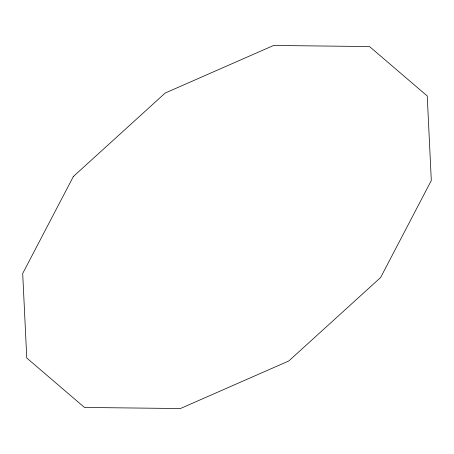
<?xml version="1.0" encoding="UTF-8"?>
<svg xmlns="http://www.w3.org/2000/svg" width="454" height="454" viewBox="0 0 454 454"><rect width="100%" height="100%" fill="white"/><g stroke="black" fill="none" stroke-linecap="round" stroke-linejoin="round"><path stroke-width="0.68" d="M73.378 176.481L22.7 273.478L26.763 358.019L84.484 407.454L180.391 408.538L288.784 360.975L380.622 277.519L431.3 180.522L427.237 95.981L369.516 46.546L273.609 45.462L165.216 93.025L73.378 176.481"/></g></svg>
